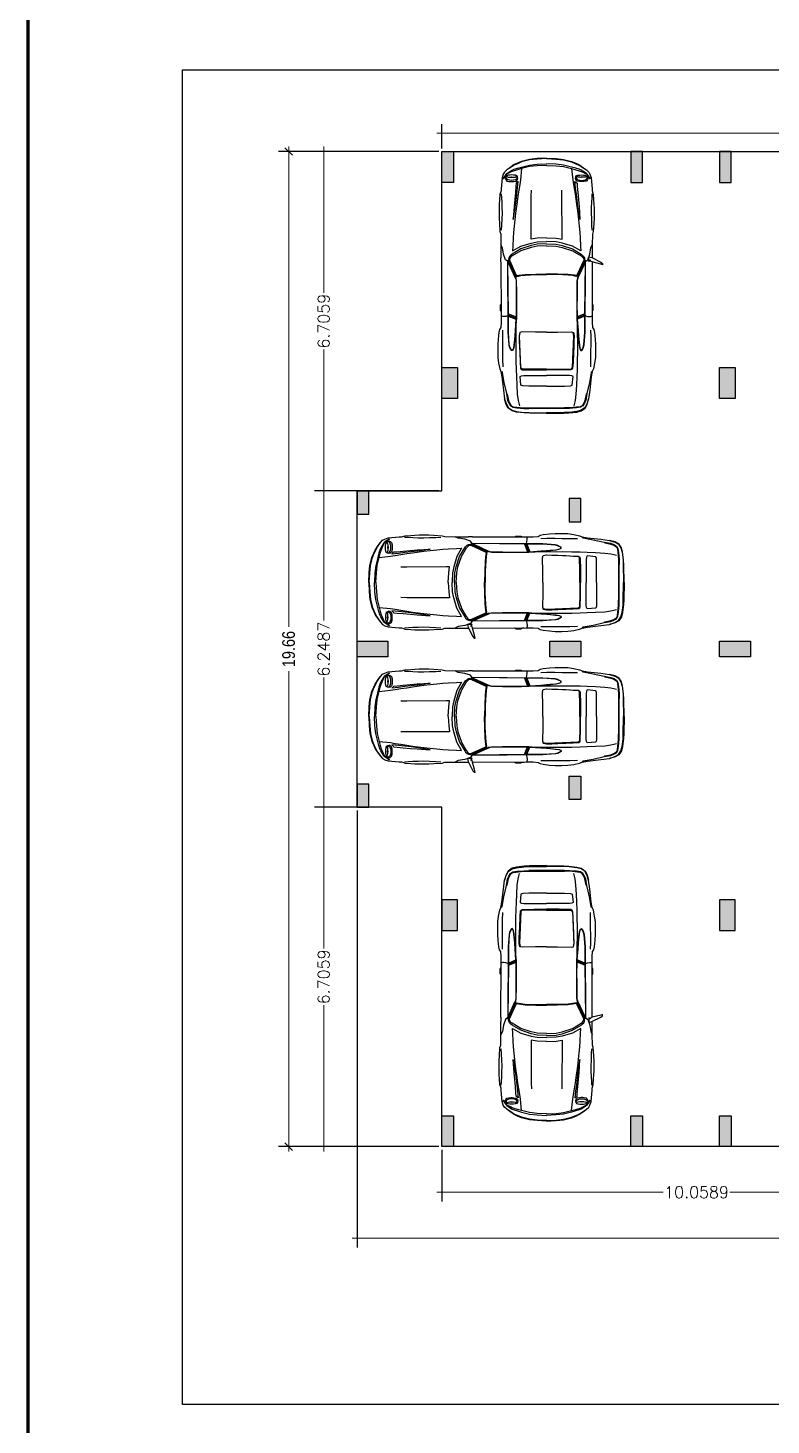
# Model space of a CAD drawing. Header units: metres. Extents: x 619 to 842, y 1450 to 1542.
# Drawn here: x 697.71 to 712.39, y 1478.59 to 1506.19 of the extents above; entities that cross this region are included whole.
import ezdxf

# ---------------------------------------------------------------- set-up
doc = ezdxf.new("R2010")
doc.units = ezdxf.units.M
doc.header["$LTSCALE"] = 0.5
doc.header["$MEASUREMENT"] = 0
for name, color, linetype in [('_Floor', 153, 'Continuous'), ('CAR', 9, 'Continuous'), ('CENTERLINE', 1, 'Continuous'), ('furn', 7, 'Continuous'), ('PARKING', 60, 'Continuous'), ('wall', 7, 'Continuous')]:
    doc.layers.add(name, color=color, linetype=linetype)
doc.styles.add('AutoDCRFont', font='romans.shx')
doc.styles.add('PreDCRDim2Font', font='ARIALN.TTF')
doc.styles.add('PreDCRFont', font='ARIALN.TTF')
doc.dimstyles.new('PDCR-BLDG-EXT', dxfattribs={"dimtxt": 0.25, "dimasz": 0.15, "dimexe": 0.2, "dimexo": 0.2, "dimgap": 0.1, "dimtad": 0, "dimzin": 0, "dimdsep": 46, "dimtxsty": 'PreDCRDim2Font', "dimblk": 'OBLIQUE', "dimcen": -0.2, "dimdle": 0.1, "dimadec": 0, "dimazin": 0, "dimtfac": 1, "dimtix": 1, "dimtofl": 0, "dimtmove": 1, "dimatfit": 1, "dimfxl": 1, "dimtolj": 1, "dimtzin": 0, "dimlwd": 15, "dimarcsym": 0})
doc.dimstyles.new('PDCR-PLOT-INT', dxfattribs={"dimtxt": 0.3, "dimasz": 0.25, "dimexe": 0.25, "dimexo": 0.25, "dimgap": 0.25, "dimtad": 0, "dimzin": 0, "dimdsep": 46, "dimtxsty": 'PreDCRFont', "dimblk": 'OBLIQUE', "dimcen": 0.5, "dimdle": 0.1, "dimadec": 0, "dimazin": 0, "dimtfac": 1, "dimtix": 1, "dimtofl": 0, "dimtmove": 1, "dimatfit": 1, "dimfxl": 1, "dimtolj": 1, "dimtzin": 0, "dimlwd": 15, "dimarcsym": 0})

# ---------------------------------------------------------------- blocks, each defined once
blk = doc.blocks.new('CAR05-T')
at = {"layer": 'CAR'}
for p, q in [((-8.36, 25.15), (-10.37, 20.17)), ((-7.63, 25.15), (-9.65, 20.13)), ((-6.9, 25.15), (-8.92, 20.1)), ((-69.27, 11.7), (-69.27, -11.72)), ((-68.81, -11.75), (-68.81, 11.74)), ((95.73, -0.01), (95.73, -0.01)), ((-8.36, -25.17), (-10.37, -20.18)), ((-7.63, -25.17), (-9.65, -20.15)), ((-6.9, -25.17), (-8.92, -20.12)), ((27.38, -30.08), (30.07, -30.09))]:
    blk.add_line(p, q, dxfattribs=at)
for points in [[(-72.53, 0.01), (-72.31, 11.3), (-72.17, 14.54), (-71.53, 19.83), (-70.75, 22.65), (-68.93, 25.4), (-66.5, 26.66), (-62.94, 27.63)], [(27.38, 30.06), (-8.26, 29.99), (-12.66, 30.01), (-15.86, 30.25), (-17.12, 31), (-19.11, 31.49), (-23.46, 32), (-27.08, 32.24), (-31.43, 32.24), (-35.54, 32.12), (-39.28, 31.62), (-43.14, 30.76), (-44.89, 30.04), (-48.38, 29.43), (-57.1, 28.41), (-62.94, 27.63), (-66.43, 26.42), (-68.77, 25.17), (-70.37, 22.65), (-71.15, 19.83), (-71.77, 14.92), (-71.9, 11.67), (-72.04, -0.01)], [(-44.89, 29.7), (-45.5, 29.36), (-52.06, 28.12), (-59.34, 26.47), (-63.83, 25.71), (-65.68, 24.94), (-67.43, 23.89), (-68.37, 22.34), (-68.84, 19.71), (-69.15, 15.05), (-69.27, 11.7)], [(-17.58, 28.98), (-21.69, 29.12), (-26.79, 29.12), (-31.65, 28.98), (-36.68, 28.98), (-41.73, 28.85)], [(-8.14, 25.15), (-8.14, 25.64), (-8.52, 26.9), (-8.63, 28.29), (-8.63, 29.06), (-8.26, 29.99)], [(-0.29, 30.03), (-0.54, 30.03), (-1.17, 30.52), (-4.4, 30.52), (-5.41, 30.03), (-6.77, 30.03)], [(27.72, 25.74), (28.73, 27.09), (32.47, 28.34), (36.7, 29.01), (38.69, 30.06)], [(95.73, -0.01), (95.43, 6.21), (94.87, 11.19), (93.56, 16.43), (92.38, 19.17), (91.45, 21.29), (89.39, 24.26), (87.9, 26.27), (86.52, 27.77), (85.16, 28.51), (82.78, 29.26), (75.56, 30.01), (74.06, 30.01), (71.7, 30.74), (67.96, 30.96), (65.34, 31.17), (62.37, 31.28), (59.49, 31.28), (56.01, 31.28), (52.76, 31.08), (47.29, 30.74), (45.66, 30.16), (38.69, 30.06), (30.07, 30.08)], [(72.07, 29.84), (69.59, 29.72), (66.72, 29.55), (63.11, 29.38), (59.49, 29.35), (55.69, 29.52), (51.52, 29.64), (48.24, 29.87)], [(90.94, -0.01), (90.63, 6.23), (90.07, 11.21), (88.76, 16.45), (88.08, 19.18), (87.4, 21.31), (86.89, 22.68), (86.4, 23.79), (85.02, 26.39), (82.01, 28.56), (85.53, 26.17), (87.15, 23.79), (87.78, 22.68), (88.39, 21.31), (89.07, 19.18), (89.77, 16.45), (91.07, 11.21), (91.64, 6.23), (91.94, -0.01)], [(-59.34, 26.47), (-59.71, 26.05), (-63.83, 25.2), (-65.68, 24.43), (-67.43, 23.31), (-68.06, 22.04), (-68.77, 15.1), (-68.81, 11.74)], [(-13.87, 20.2), (-31.68, 20.24), (-38.04, 20.17), (-43.51, 20.1), (-48.17, 19.9), (-53.76, 19.64), (-59.71, 19.3), (-63.83, 18.77), (-65.68, 18.35), (-67.43, 17.84)], [(39.28, -0.01), (39.03, 6.21), (38.16, 10.21), (35.92, 16.94), (32.47, 22.65), (31.87, 23.47), (30.97, 24.4), (30.04, 24.91), (29.05, 25), (27.98, 24.96), (18.6, 20.69), (18.03, 20.41), (17.8, 19.68), (18.03, 18.5), (18.34, 16.94), (18.66, 14.18), (19.02, 7.2), (18.99, -0.01)], [(38.02, -0.01), (37.77, 6.21), (36.9, 10.21), (34.66, 16.94), (31.26, 22.65), (30.72, 23.47), (29.71, 24.33), (28.44, 24.42), (19.11, 20.18), (18.54, 19.85), (18.32, 19.39), (18.61, 18.37), (19.05, 14.1), (19.33, 7.2), (19.38, -0.01)], [(88.76, 16.45), (81.32, 17.23), (78.24, 17.74), (74.55, 18.32), (70.54, 18.91), (66.94, 19.51), (59.49, 20.51), (55.26, 21), (50.89, 21.41), (46.8, 21.78), (43.17, 22.04), (37.79, 22.28), (34.64, 22.53), (37.74, 16.94), (39.72, 10.21), (40.47, 6.21), (40.73, -0.01)], [(84.41, 26.76), (83.41, 27.02), (82.41, 27.26), (81.57, 26.95), (80.59, 26.27), (80.33, 24.77), (80.28, 23.53), (80.28, 22.79), (80.33, 21.53), (80.59, 20.03), (81.57, 19.15), (82.41, 19.05), (83.41, 19.28), (84.41, 19.91)], [(83.78, 19.74), (82.98, 19.54), (82.61, 19.47), (81.98, 19.79), (81.49, 20.59), (81.15, 21.85), (81.03, 23.09), (81.15, 24.33), (81.49, 25.59), (81.98, 26.46), (82.61, 26.75), (83.78, 26.39)], [(83.09, 24.32), (83.26, 23.02), (83.03, 21.77)], [(95.38, -0.01), (95.05, 6.21), (94.49, 11.19), (93.18, 16.43), (92.01, 19.17), (91.07, 21.29), (90.26, 22.79), (87.9, 26.27)], [(-54.39, -0.01), (-54.39, 11.69), (-54.26, 15.68), (-53.78, 16.89), (-48.15, 17.38), (-47.78, 16.58), (-47.53, 15.07), (-47.49, 8.32), (-47.49, -0.01)], [(-18.99, -0.03), (-18.97, 7.22), (-18.73, 16.19), (-19.11, 17.62), (-21.33, 18.08), (-24.9, 18.01), (-28.78, 17.89), (-32.21, 17.72), (-34.2, 17.65), (-36.77, 17.5), (-39.04, 17.36), (-42.72, 17.13), (-43.24, 16.68), (-43.65, 16.02), (-43.79, 8.32), (-43.79, -0.01)], [(-43.29, -0.03), (-43.29, 8.2), (-43.21, 15.88), (-42.82, 16.56), (-42.29, 16.99), (-21.5, 17.94), (-19.28, 17.48)], [(43.28, -0.01), (43.02, 6.21), (42.41, 10.21), (44.69, 10.19), (70.54, 10.11), (74.55, 10.05)], [(-18.99, 0.01), (-18.97, -7.23), (-18.73, -16.21), (-19.11, -17.64), (-21.33, -18.09), (-24.9, -18.03), (-28.78, -17.91), (-32.21, -17.74), (-34.2, -17.67), (-36.77, -17.52), (-39.04, -17.38), (-42.72, -17.14), (-43.24, -16.7), (-43.65, -16.04), (-43.79, -8.34), (-43.79, -0.01)], [(-43.29, 0.01), (-43.29, -8.22), (-43.21, -15.9), (-42.82, -16.58), (-42.29, -17.01), (-21.5, -17.96), (-19.28, -17.5)], [(-72.53, -0.03), (-72.31, -11.31), (-72.17, -14.56), (-71.53, -19.85), (-70.75, -22.67), (-68.93, -25.42), (-66.5, -26.67), (-62.94, -27.65)], [(27.38, -30.08), (-8.26, -30.01), (-12.66, -30.03), (-15.86, -30.26), (-17.12, -31.01), (-19.11, -31.51), (-23.46, -32.02), (-27.08, -32.25), (-31.43, -32.25), (-35.54, -32.13), (-39.28, -31.64), (-43.14, -30.77), (-44.89, -30.06), (-48.38, -29.45), (-57.1, -28.43), (-62.94, -27.65), (-66.43, -26.44), (-68.77, -25.18), (-70.37, -22.67), (-71.15, -19.85), (-71.77, -14.93), (-71.9, -11.69), (-72.04, -0.01)], [(-54.39, -0.01), (-54.39, -11.7), (-54.26, -15.7), (-53.78, -16.9), (-48.15, -17.4), (-47.78, -16.6), (-47.53, -15.09), (-47.49, -8.34), (-47.49, -0.01)], [(39.28, -0.01), (39.03, -6.23), (38.16, -10.22), (35.92, -16.96), (32.47, -22.67), (31.87, -23.48), (30.97, -24.42), (30.04, -24.93), (29.05, -25.01), (27.98, -24.98), (18.6, -20.71), (18.03, -20.42), (17.8, -19.69), (18.03, -18.52), (18.34, -16.96), (18.66, -14.2), (19.02, -7.22), (18.99, -0.01)], [(38.02, -0.01), (37.77, -6.23), (36.9, -10.22), (34.66, -16.96), (31.26, -22.67), (30.72, -23.48), (29.71, -24.35), (28.44, -24.43), (19.11, -20.2), (18.54, -19.86), (18.32, -19.4), (18.61, -18.38), (19.05, -14.12), (19.33, -7.22), (19.38, -0.01)], [(95.73, -0.01), (95.43, -6.23), (94.87, -11.21), (93.56, -16.45), (92.38, -19.18), (91.45, -21.31), (89.39, -24.28), (87.9, -26.29), (86.52, -27.78), (85.16, -28.53), (82.78, -29.28), (75.56, -30.03), (74.06, -30.03), (71.7, -30.76), (67.96, -30.98), (65.34, -31.18), (62.37, -31.3), (59.49, -31.3), (56.01, -31.3), (52.76, -31.1), (47.29, -30.76), (45.66, -30.18), (38.69, -30.08), (30.07, -30.09)], [(88.76, -16.46), (81.32, -17.24), (78.24, -17.75), (74.55, -18.33), (70.54, -18.93), (66.94, -19.52), (59.49, -20.52), (55.26, -21.02), (50.89, -21.43), (46.8, -21.8), (43.17, -22.05), (37.79, -22.29), (34.64, -22.55), (37.74, -16.96), (39.72, -10.22), (40.47, -6.23), (40.73, -0.01)], [(43.28, -0.01), (43.02, -6.23), (42.41, -10.22), (44.69, -10.21), (70.54, -10.12), (74.55, -10.07)], [(90.94, -0.01), (90.63, -6.25), (90.07, -11.23), (88.76, -16.46), (88.08, -19.2), (87.4, -21.32), (86.89, -22.7), (86.4, -23.81), (85.02, -26.41), (82.01, -28.58), (85.53, -26.19), (87.15, -23.81), (87.78, -22.7), (88.39, -21.32), (89.07, -19.2), (89.77, -16.46), (91.07, -11.23), (91.64, -6.25), (91.94, -0.01)], [(95.38, -0.01), (95.05, -6.23), (94.49, -11.21), (93.18, -16.45), (92.01, -19.18), (91.07, -21.31), (90.26, -22.8), (87.9, -26.29)], [(-44.89, -29.72), (-45.5, -29.38), (-52.06, -28.14), (-59.34, -26.49), (-63.83, -25.73), (-65.68, -24.96), (-67.43, -23.91), (-68.37, -22.36), (-68.84, -19.73), (-69.15, -15.07), (-69.27, -11.72)], [(-59.34, -26.49), (-59.71, -26.07), (-63.83, -25.22), (-65.68, -24.45), (-67.43, -23.33), (-68.06, -22.05), (-68.77, -15.12), (-68.81, -11.75)], [(-13.87, -20.22), (-31.68, -20.25), (-38.04, -20.18), (-43.51, -20.12), (-48.17, -19.91), (-53.76, -19.66), (-59.71, -19.32), (-63.83, -18.79), (-65.68, -18.37), (-67.43, -17.86)], [(-8.14, -25.17), (-8.14, -25.66), (-8.52, -26.92), (-8.63, -28.31), (-8.63, -29.07), (-8.26, -30.01)], [(27.72, -25.76), (28.73, -27.1), (32.47, -28.36), (36.7, -29.02), (38.69, -30.08)], [(84.41, -26.78), (83.41, -27.04), (82.41, -27.27), (81.57, -26.97), (80.59, -26.29), (80.33, -24.79), (80.28, -23.55), (80.28, -22.8), (80.33, -21.54), (80.59, -20.05), (81.57, -19.17), (82.41, -19.06), (83.41, -19.3), (84.41, -19.93)], [(83.78, -19.76), (82.98, -19.56), (82.61, -19.49), (81.98, -19.81), (81.49, -20.61), (81.15, -21.87), (81.03, -23.11), (81.15, -24.35), (81.49, -25.61), (81.98, -26.47), (82.61, -26.76), (83.78, -26.41)], [(83.09, -24.33), (83.26, -23.04), (83.03, -21.78)], [(-17.58, -29), (-21.69, -29.13), (-26.79, -29.13), (-31.65, -29), (-36.68, -29), (-41.73, -28.86)], [(-0.29, -30.04), (-0.54, -30.04), (-1.17, -30.54), (-4.4, -30.54), (-5.41, -30.04), (-6.77, -30.04)], [(72.07, -29.86), (69.59, -29.74), (66.72, -29.57), (63.11, -29.4), (59.49, -29.36), (55.69, -29.53), (51.52, -29.65), (48.24, -29.89)]]:
    blk.add_lwpolyline(points, dxfattribs=at)
for points in [[(27.88, 28.16), (27.6, 27.77), (30.72, 27.77), (30.22, 29.75), (27.23, 35.74), (26.36, 36.72), (25.5, 36.72), (25.87, 35.74), (27.38, 30.04), (27.64, 29.01), (28.61, 28.75)], [(28.42, 25.39), (27.45, 25.06), (18.17, 20.83), (17.54, 20.59), (16.86, 20.35), (14.7, 19.96), (7.55, 19.79), (-0.29, 19.79), (-4.98, 19.79), (-9.74, 19.92), (-13.87, 20.2), (-17.73, 20.46), (-21.32, 20.82), (-24.12, 21.06), (-27.7, 21.47), (-29.82, 21.83), (-30.72, 22.28), (-31.06, 22.62), (-31, 23.13), (-30.49, 23.52), (-28.79, 24.35), (-27.2, 24.74), (-18.99, 25.28), (27.72, 25.64)], [(26.57, 25.06), (17.29, 20.83), (16.66, 20.59), (15.98, 20.35), (15.06, 20.12), (11.85, 20.01), (7.56, 20.01), (3.03, 20), (-0.31, 19.96), (-8.92, 20.1), (-10.39, 20.17), (-17.73, 20.66), (-21.35, 20.92), (-23.8, 21.19), (-27.23, 21.53), (-29.46, 21.88), (-30.53, 22.28), (-30.78, 22.6), (-30.77, 23.01), (-30.32, 23.38), (-28.73, 24.16), (-27.21, 24.59), (-18.99, 25.17), (-8.14, 25.15), (-6.9, 25.15), (9.52, 25.34), (27.18, 25.52), (27.55, 25.39)], [(55.26, 21.92), (61.62, 20.85), (67.7, 20.13), (71.83, 19.64), (76.1, 19.1), (80.37, 18.66), (79.24, 20.01), (77.03, 20.2), (72.99, 20.59), (68.37, 21.03), (63.74, 21.36)], [(84.36, 25.4), (84.11, 26.13), (83.78, 26.39), (83.49, 26.13), (83.22, 25.4), (83.05, 24.42), (82.97, 23.02), (83.09, 21.75), (83.2, 20.73), (83.48, 19.98), (83.78, 19.74), (84.11, 19.96), (84.36, 20.64), (84.55, 21.75), (84.6, 23.02), (84.55, 24.32)], [(28.42, -25.4), (27.45, -25.08), (18.17, -20.85), (17.54, -20.61), (16.86, -20.37), (14.7, -19.98), (7.55, -19.81), (-0.29, -19.81), (-4.98, -19.81), (-9.74, -19.94), (-13.87, -20.22), (-17.73, -20.47), (-21.32, -20.84), (-24.12, -21.08), (-27.7, -21.49), (-29.82, -21.85), (-30.72, -22.29), (-31.06, -22.63), (-31, -23.14), (-30.49, -23.53), (-28.79, -24.37), (-27.2, -24.76), (-18.99, -25.3), (27.72, -25.66)], [(26.57, -25.08), (17.29, -20.85), (16.66, -20.61), (15.98, -20.37), (15.06, -20.13), (11.85, -20.03), (7.56, -20.03), (3.03, -20.01), (-0.31, -19.98), (-8.92, -20.12), (-10.39, -20.18), (-17.73, -20.68), (-21.35, -20.93), (-23.8, -21.2), (-27.23, -21.54), (-29.46, -21.9), (-30.53, -22.29), (-30.78, -22.62), (-30.77, -23.02), (-30.32, -23.4), (-28.73, -24.18), (-27.21, -24.6), (-18.99, -25.18), (-8.14, -25.17), (-6.9, -25.17), (9.52, -25.35), (27.18, -25.54), (27.55, -25.4)], [(55.26, -21.94), (61.62, -20.86), (67.7, -20.15), (71.83, -19.66), (76.1, -19.11), (80.37, -18.67), (79.24, -20.03), (77.03, -20.22), (72.99, -20.61), (68.37, -21.05), (63.74, -21.37)], [(84.36, -25.42), (84.11, -26.15), (83.78, -26.41), (83.49, -26.15), (83.22, -25.42), (83.05, -24.43), (82.97, -23.04), (83.09, -21.77), (83.2, -20.75), (83.48, -20), (83.78, -19.76), (84.11, -19.98), (84.36, -20.66), (84.55, -21.77), (84.6, -23.04), (84.55, -24.33)]]:
    blk.add_lwpolyline(points, close=True, dxfattribs=at)
blk = doc.blocks.new('*D44')
at = {"color": 0, "lineweight": -2, "transparency": 16777216}
for p, q in [((705.89, 1503.811), (705.89, 1504.29)), ((735.153, 1503.811), (735.153, 1504.29))]:
    blk.add_line(p, q, dxfattribs=at)
at = {"color": 0, "lineweight": 15, "transparency": 16777216}
for p, q in [((705.79, 1504.11), (719.843, 1504.11)), ((735.253, 1504.11), (721.201, 1504.11))]:
    blk.add_line(p, q, dxfattribs=at)
at = {"layer": 'Defpoints', "color": 0, "transparency": 16777216}
for p in [(735.153, 1504.11), (705.89, 1503.749), (735.153, 1503.749)]:
    blk.add_point(p, dxfattribs=at)
at = {"color": 0, "transparency": 16777216, "insert": (720.522, 1504.11), "char_height": 0.23, "attachment_point": 5, "style": 'AutoDCRFont'}
blk.add_mtext('\\A1;29.2622', dxfattribs=at)
blk = doc.blocks.new('*D49')
at = {"layer": 'Defpoints', "color": 0, "transparency": 16777216}
for p in [(705.89, 1484.088), (715.949, 1484.088), (715.949, 1483.186)]:
    blk.add_point(p, dxfattribs=at)
at = {"layer": 'wall', "color": 0, "lineweight": -2, "transparency": 16777216}
for p, q in [((705.89, 1484.026), (705.89, 1483.006)), ((715.949, 1484.026), (715.949, 1483.006))]:
    blk.add_line(p, q, dxfattribs=at)
at = {"layer": 'wall', "color": 0, "lineweight": 15, "transparency": 16777216}
for p, q in [((705.79, 1483.186), (710.263, 1483.186)), ((716.049, 1483.186), (711.577, 1483.186))]:
    blk.add_line(p, q, dxfattribs=at)
at = {"layer": 'wall', "color": 0, "transparency": 16777216, "insert": (710.92, 1483.186), "char_height": 0.23, "attachment_point": 5, "style": 'AutoDCRFont'}
blk.add_mtext('\\A1;10.0589', dxfattribs=at)
blk = doc.blocks.new('*D51')
at = {"layer": 'Defpoints', "color": 0, "transparency": 16777216}
for p in [(704.214, 1490.794), (736.829, 1490.794), (736.829, 1482.277)]:
    blk.add_point(p, dxfattribs=at)
at = {"layer": 'wall', "color": 0, "lineweight": -2, "transparency": 16777216}
for p, q in [((704.214, 1490.731), (704.214, 1482.097)), ((736.829, 1490.731), (736.829, 1482.097))]:
    blk.add_line(p, q, dxfattribs=at)
at = {"layer": 'wall', "color": 0, "lineweight": 15, "transparency": 16777216}
for p, q in [((704.114, 1482.277), (719.843, 1482.277)), ((736.929, 1482.277), (721.201, 1482.277))]:
    blk.add_line(p, q, dxfattribs=at)
at = {"layer": 'wall', "color": 0, "transparency": 16777216, "insert": (720.522, 1482.277), "char_height": 0.23, "attachment_point": 5, "style": 'AutoDCRFont'}
blk.add_mtext('\\A1;32.6152', dxfattribs=at)
blk = doc.blocks.new('*D52')
at = {"layer": 'Defpoints', "color": 0, "transparency": 16777216}
for p in [(703.554, 1490.794), (705.89, 1490.794), (705.89, 1484.088)]:
    blk.add_point(p, dxfattribs=at)
at = {"layer": 'wall', "color": 0, "lineweight": -2, "transparency": 16777216}
for p, q in [((705.828, 1490.794), (703.374, 1490.794)), ((705.828, 1484.088), (703.374, 1484.088))]:
    blk.add_line(p, q, dxfattribs=at)
at = {"layer": 'wall', "color": 0, "lineweight": 15, "transparency": 16777216}
for p, q in [((703.554, 1490.894), (703.554, 1488)), ((703.554, 1483.988), (703.554, 1486.882))]:
    blk.add_line(p, q, dxfattribs=at)
at = {"layer": 'wall', "color": 0, "transparency": 16777216, "insert": (703.554, 1487.441), "char_height": 0.23, "attachment_point": 5, "rotation": 90, "style": 'AutoDCRFont'}
blk.add_mtext('\\A1;6.7059', dxfattribs=at)
blk = doc.blocks.new('*D53')
at = {"layer": 'Defpoints', "color": 0, "transparency": 16777216}
for p in [(703.554, 1497.043), (704.214, 1497.043), (704.214, 1490.794)]:
    blk.add_point(p, dxfattribs=at)
at = {"layer": 'wall', "color": 0, "lineweight": -2, "transparency": 16777216}
for p, q in [((704.152, 1497.043), (703.374, 1497.043)), ((704.152, 1490.794), (703.374, 1490.794))]:
    blk.add_line(p, q, dxfattribs=at)
at = {"layer": 'wall', "color": 0, "lineweight": 15, "transparency": 16777216}
for p, q in [((703.554, 1497.143), (703.554, 1494.482)), ((703.554, 1490.694), (703.554, 1493.354))]:
    blk.add_line(p, q, dxfattribs=at)
at = {"layer": 'wall', "color": 0, "transparency": 16777216, "insert": (703.554, 1493.918), "char_height": 0.23, "attachment_point": 5, "rotation": 90, "style": 'AutoDCRFont'}
blk.add_mtext('\\A1;6.2487', dxfattribs=at)
blk = doc.blocks.new('*D54')
at = {"layer": 'Defpoints', "color": 0, "transparency": 16777216}
for p in [(703.554, 1503.749), (705.89, 1503.749), (705.89, 1497.043)]:
    blk.add_point(p, dxfattribs=at)
at = {"layer": 'wall', "color": 0, "lineweight": -2, "transparency": 16777216}
for p, q in [((705.828, 1503.749), (703.374, 1503.749)), ((705.828, 1497.043), (703.374, 1497.043))]:
    blk.add_line(p, q, dxfattribs=at)
at = {"layer": 'wall', "color": 0, "lineweight": 15, "transparency": 16777216}
for p, q in [((703.554, 1503.849), (703.554, 1500.954)), ((703.554, 1496.943), (703.554, 1499.837))]:
    blk.add_line(p, q, dxfattribs=at)
at = {"layer": 'wall', "color": 0, "transparency": 16777216, "insert": (703.554, 1500.396), "char_height": 0.23, "attachment_point": 5, "rotation": 90, "style": 'AutoDCRFont'}
blk.add_mtext('\\A1;6.7059', dxfattribs=at)
blk = doc.blocks.new('_Oblique')
at = {"color": 0, "linetype": 'ByBlock', "lineweight": -2}
blk.add_line((-0.5, -0.5), (0.5, 0.5), dxfattribs=at)
blk = doc.blocks.new('*D38')
at = {"layer": 'Defpoints', "color": 0, "transparency": 16777216}
for p in [(702.862, 1503.749), (705.89, 1503.749), (705.89, 1484.088)]:
    blk.add_point(p, dxfattribs=at)
at = {"layer": 'wall', "color": 0, "lineweight": -2, "transparency": 16777216}
for p, q in [((705.69, 1503.749), (702.662, 1503.749)), ((705.69, 1484.088), (702.662, 1484.088))]:
    blk.add_line(p, q, dxfattribs=at)
at = {"layer": 'wall', "color": 0, "lineweight": 15, "transparency": 16777216}
for p, q in [((702.862, 1503.849), (702.862, 1494.355)), ((702.862, 1483.988), (702.862, 1493.482))]:
    blk.add_line(p, q, dxfattribs=at)
at = {"layer": 'wall', "color": 0, "lineweight": 15, "transparency": 16777216, "xscale": 0.1500000059604645, "yscale": 0.1500000059604645, "zscale": 0.1500000059604645}
for p, rotation in [((702.862, 1503.749), 90), ((702.862, 1484.088), 270)]:
    blk.add_blockref('_Oblique', p, dxfattribs=dict(at, rotation=rotation))
at = {"layer": 'wall', "color": 0, "transparency": 16777216, "insert": (702.862, 1493.918), "char_height": 0.25, "attachment_point": 5, "rotation": 90, "style": 'PreDCRDim2Font'}
blk.add_mtext('\\A1;19.66', dxfattribs=at)

msp = doc.modelspace()

# ---------------------------------------------------------------- hatches: boundary and pattern name
at = {"layer": 'CENTERLINE'}
h = msp.add_hatch(color=256, dxfattribs=at)
h.dxf.hatch_style = 1
h.paths.add_polyline_path([(706.11909, 1503.74863), (705.89048, 1503.74863), (705.89048, 1503.139), (706.11909, 1503.139)])
h = msp.add_hatch(color=256, dxfattribs=at)
h.dxf.hatch_style = 1
h.paths.add_polyline_path([(709.85308, 1503.74863), (709.62446, 1503.74863), (709.62446, 1503.139), (709.85308, 1503.139)])
h = msp.add_hatch(color=256, dxfattribs=at)
h.dxf.hatch_style = 1
h.paths.add_polyline_path([(711.60576, 1503.74863), (711.37715, 1503.74863), (711.37715, 1503.139), (711.60576, 1503.139)])
h = msp.add_hatch(color=256, dxfattribs=at)
h.dxf.hatch_style = 1
h.paths.add_polyline_path([(706.1953, 1499.48122), (705.89048, 1499.48122), (705.89048, 1498.87159), (706.1953, 1498.87159)])
h = msp.add_hatch(color=256, dxfattribs=at)
h.dxf.hatch_style = 1
h.paths.add_polyline_path([(711.68196, 1499.48122), (711.37715, 1499.48122), (711.37715, 1498.87159), (711.68196, 1498.87159)])
h = msp.add_hatch(color=1, dxfattribs=at)
h.dxf.hatch_style = 1
h.paths.add_polyline_path([(704.214, 1496.58548), (704.44261, 1496.58548), (704.44261, 1497.0427), (704.214, 1497.0427)])
h = msp.add_hatch(color=1, dxfattribs=at)
h.dxf.hatch_style = 1
h.paths.add_polyline_path([(708.40521, 1496.43307), (708.63382, 1496.43307), (708.63382, 1496.89029), (708.40521, 1496.89029)])
h = msp.add_hatch(color=256, dxfattribs=at)
h.dxf.hatch_style = 1
h.paths.add_polyline_path([(704.82363, 1493.76594), (704.82363, 1494.07076), (704.214, 1494.07076), (704.214, 1493.76594)])
h = msp.add_hatch(color=256, dxfattribs=at)
h.dxf.hatch_style = 1
h.paths.add_polyline_path([(708.63382, 1493.76594), (708.63382, 1494.07076), (708.02419, 1494.07076), (708.02419, 1493.76594)])
h = msp.add_hatch(color=256, dxfattribs=at)
h.dxf.hatch_style = 1
h.paths.add_polyline_path([(711.98678, 1493.76594), (711.98678, 1494.07076), (711.37715, 1494.07076), (711.37715, 1493.76594)])
h = msp.add_hatch(color=1, dxfattribs=at)
h.dxf.hatch_style = 1
h.paths.add_polyline_path([(704.214, 1490.794), (704.44261, 1490.794), (704.44261, 1491.25122), (704.214, 1491.25122)])
h = msp.add_hatch(color=1, dxfattribs=at)
h.dxf.hatch_style = 1
h.paths.add_polyline_path([(708.40521, 1490.9464), (708.63382, 1490.9464), (708.63382, 1491.40363), (708.40521, 1491.40363)])
h = msp.add_hatch(color=256, dxfattribs=at)
h.dxf.hatch_style = 1
h.paths.add_polyline_path([(706.1953, 1488.96511), (705.89048, 1488.96511), (705.89048, 1488.35548), (706.1953, 1488.35548)])
h = msp.add_hatch(color=256, dxfattribs=at)
h.dxf.hatch_style = 1
h.paths.add_polyline_path([(711.68196, 1488.96511), (711.37715, 1488.96511), (711.37715, 1488.35548), (711.68196, 1488.35548)])
h = msp.add_hatch(color=256, dxfattribs=at)
h.dxf.hatch_style = 1
h.paths.add_polyline_path([(706.11909, 1484.6977), (705.89048, 1484.6977), (705.89048, 1484.08807), (706.11909, 1484.08807)])
h = msp.add_hatch(color=256, dxfattribs=at)
h.dxf.hatch_style = 1
h.paths.add_polyline_path([(709.85308, 1484.6977), (709.62446, 1484.6977), (709.62446, 1484.08807), (709.85308, 1484.08807)])
h = msp.add_hatch(color=256, dxfattribs=at)
h.dxf.hatch_style = 1
h.paths.add_polyline_path([(711.60576, 1484.6977), (711.37715, 1484.6977), (711.37715, 1484.08807), (711.60576, 1484.08807)])

# ---------------------------------------------------------------- linework, layer by layer
at = {"lineweight": 80}
msp.add_line((697.71083, 1541.81002), (697.71083, 1459.27297), dxfattribs=at)
at = {"layer": '_Floor'}
msp.add_lwpolyline([(700.76478, 1505.36467), (740.59795, 1505.36467), (740.59795, 1478.99098), (700.76478, 1478.99098)], close=True, dxfattribs=at)
at = {"layer": 'CENTERLINE'}
for points in [[(705.89048, 1503.74863), (706.11909, 1503.74863), (706.11909, 1503.139), (705.89048, 1503.139)], [(709.62446, 1503.139), (709.85308, 1503.139), (709.85308, 1503.74863), (709.62446, 1503.74863)], [(711.37715, 1503.139), (711.60576, 1503.139), (711.60576, 1503.74863), (711.37715, 1503.74863)], [(705.89048, 1499.48122), (706.1953, 1499.48122), (706.1953, 1498.87159), (705.89048, 1498.87159)], [(711.37715, 1499.48122), (711.68196, 1499.48122), (711.68196, 1498.87159), (711.37715, 1498.87159)], [(704.214, 1496.58548), (704.44261, 1496.58548), (704.44261, 1497.0427), (704.214, 1497.0427)], [(708.40521, 1496.43307), (708.63382, 1496.43307), (708.63382, 1496.89029), (708.40521, 1496.89029)], [(704.82363, 1494.07076), (704.82363, 1493.76594), (704.214, 1493.76594), (704.214, 1494.07076)], [(708.63382, 1494.07076), (708.63382, 1493.76594), (708.02419, 1493.76594), (708.02419, 1494.07076)], [(711.98678, 1494.07076), (711.98678, 1493.76594), (711.37715, 1493.76594), (711.37715, 1494.07076)], [(704.214, 1490.794), (704.44261, 1490.794), (704.44261, 1491.25122), (704.214, 1491.25122)], [(708.40521, 1491.40363), (708.63382, 1491.40363), (708.63382, 1490.9464), (708.40521, 1490.9464)], [(705.89048, 1488.35548), (706.1953, 1488.35548), (706.1953, 1488.96511), (705.89048, 1488.96511)], [(711.37715, 1488.35548), (711.68196, 1488.35548), (711.68196, 1488.96511), (711.37715, 1488.96511)], [(705.89048, 1484.6977), (706.11909, 1484.6977), (706.11909, 1484.08807), (705.89048, 1484.08807)], [(709.62446, 1484.6977), (709.85308, 1484.6977), (709.85308, 1484.08807), (709.62446, 1484.08807)], [(711.37715, 1484.6977), (711.60576, 1484.6977), (711.60576, 1484.08807), (711.37715, 1484.08807)]]:
    msp.add_lwpolyline(points, close=True, dxfattribs=at)
at = {"layer": 'PARKING'}
msp.add_lwpolyline([(705.89048, 1503.74863), (715.94937, 1503.74863), (715.94937, 1503.139), (725.09382, 1503.139), (725.09382, 1503.74863), (735.15271, 1503.74863), (735.15271, 1497.0427), (736.82919, 1497.0427), (736.82919, 1490.794), (735.15271, 1490.794), (735.15271, 1484.08807), (725.09382, 1484.08807), (725.09382, 1486.06937), (715.94937, 1486.06937), (715.94937, 1484.08807), (709.62446, 1484.08807), (705.89048, 1484.08807), (705.89048, 1488.96511), (705.89048, 1490.794), (704.214, 1490.794), (704.214, 1497.0427), (705.89048, 1497.0427), (705.89048, 1503.74863)], dxfattribs=at)

# ---------------------------------------------------------------- block references
at = {"layer": 'furn', "linetype": 'Continuous', "yscale": 0.03, "zscale": 0.03}
for p, xscale, rotation in [((707.9588, 1500.7472), -0.03, 269.9999999999956), ((707.31444, 1495.2352), 0.03, 180.0000000000143), ((707.31444, 1492.58721), 0.03, 180.0000000000143), ((707.9588, 1487.46343), 0.03, 270.0000000000044)]:
    msp.add_blockref('CAR05-T', p, dxfattribs=dict(at, xscale=xscale, rotation=rotation))

# ---------------------------------------------------------------- dimensions: what is measured, and where the dimension line sits
dim = msp.add_aligned_dim(p1=(705.89048, 1503.74863), p2=(735.15271, 1503.74863), distance=0.36142, dimstyle='PDCR-PLOT-INT', override={"dimtxt": 0.23, "dimasz": 0, "dimexe": 0.18, "dimexo": 0.0625, "dimgap": 0, "dimdec": 4, "dimtxsty": 'AutoDCRFont', "dimcen": 0})
dim.commit()
dim.dimension.update_dxf_attribs({"geometry": '*D44', "text_midpoint": (720.52159, 1504.11005)})
at = {"layer": 'wall'}
dim = msp.add_aligned_dim(p1=(705.89048, 1484.08807), p2=(705.89048, 1503.74863), distance=3.02814, dimstyle='PDCR-BLDG-EXT', dxfattribs=at)
dim.commit()
dim.dimension.update_dxf_attribs({"geometry": '*D38', "text_midpoint": (702.86234, 1493.91835)})
for p1, p2, distance, picture, middle in [((705.89048, 1497.0427), (705.89048, 1503.74863), 2.33633, '*D54', (703.55415, 1500.39566)), ((704.214, 1490.794), (704.214, 1497.0427), 0.65985, '*D53', (703.55415, 1493.91835)), ((705.89048, 1484.08807), (705.89048, 1490.794), 2.33633, '*D52', (703.55415, 1487.44103)), ((704.214, 1490.794), (736.82919, 1490.794), -8.51657, '*D51', (720.52159, 1482.27743)), ((705.89048, 1484.08807), (715.94937, 1484.08807), -0.90252, '*D49', (710.91993, 1483.18555))]:
    dim = msp.add_aligned_dim(p1=p1, p2=p2, distance=distance, dimstyle='PDCR-PLOT-INT', override={"dimtxt": 0.23, "dimasz": 0, "dimexe": 0.18, "dimexo": 0.0625, "dimgap": 0, "dimdec": 4, "dimtxsty": 'AutoDCRFont', "dimcen": 0}, dxfattribs=at)
    dim.commit()
    dim.dimension.update_dxf_attribs({"geometry": picture, "text_midpoint": middle})

doc.saveas('drawing.dxf')
